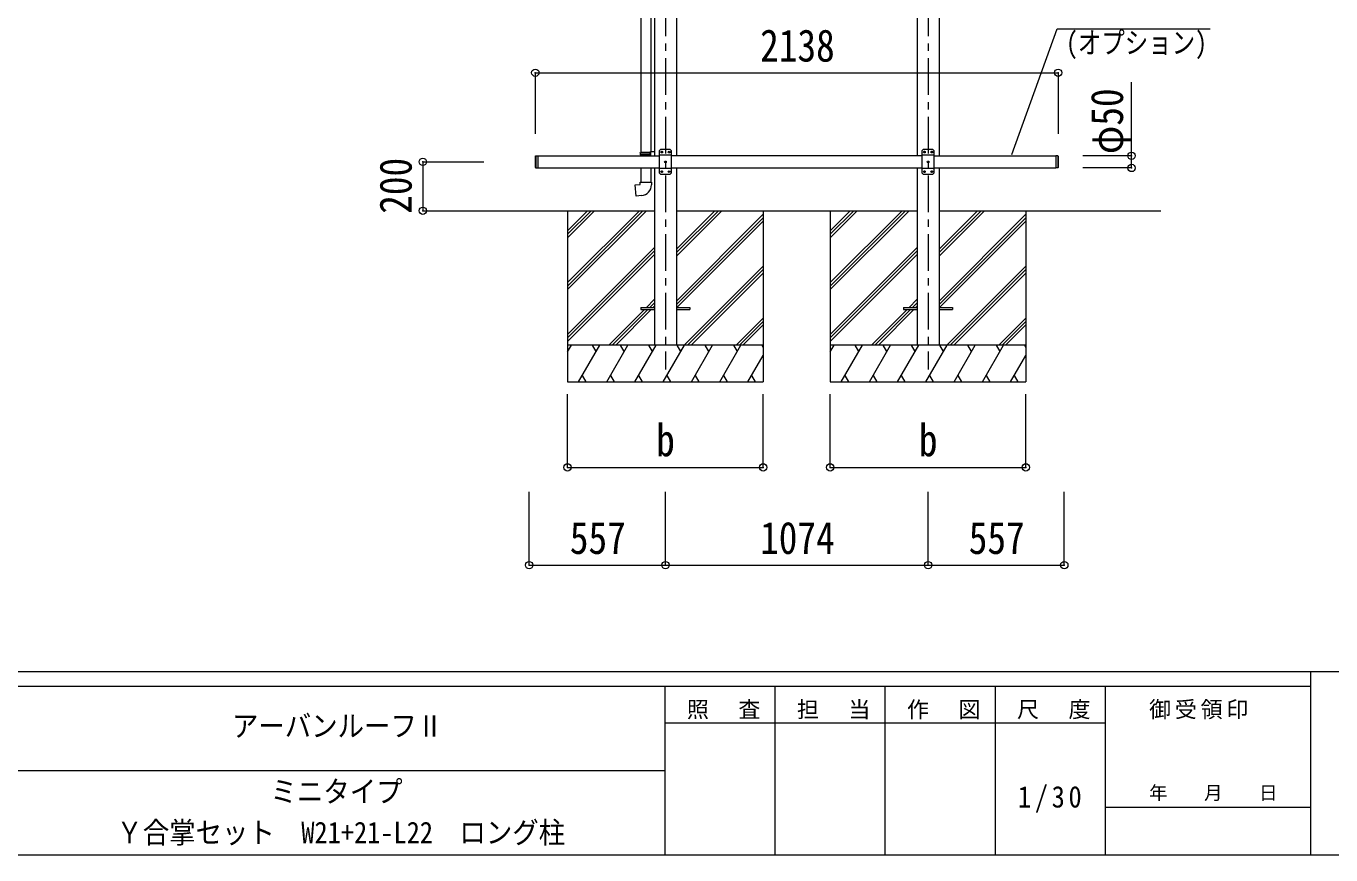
# Model space of a CAD drawing. Units: millimetres at full size, sheet at 1:30. Extents: x -8432 to 8432, y -5820 to 5820.
# Drawn here: x 89 to 5425, y -5820 to -2429 of the extents above; entities that cross this region are included whole.
import ezdxf
from ezdxf.enums import TextEntityAlignment as Align

# ---------------------------------------------------------------- set-up
doc = ezdxf.new("R2010")
doc.units = ezdxf.units.MM
doc.header["$LTSCALE"] = 30
doc.header["$PDMODE"] = 32
doc.header["$PDSIZE"] = 30
doc.linetypes.add('CHAIN1', pattern=[8, 5, -1, 1, -1])
for name, color, linetype, lineweight in [('0-0_0', 7, 'Continuous', 9), ('0-1_本体', 5, 'CHAIN1', 9), ('0-3_ELV2', 4, 'Continuous', 9), ('0-6_OTH_LINE', 6, 'Continuous', 9), ('0-7_SHAPE', 7, 'Continuous', 9), ('0-9_OUTLINE', 7, 'Continuous', 9), ('F-0_240', 7, 'Continuous', 9)]:
    doc.layers.add(name, color=color, linetype=linetype, lineweight=lineweight)
doc.styles.add('ＭＳ ゴシック', font='')
doc.styles.get('ＭＳ ゴシック').set_extended_font_data('MS Gothic')

msp = doc.modelspace()

# ---------------------------------------------------------------- linework, layer by layer
at = {"layer": '0-0_0'}
for p, q in [((1752.57, -3184.12), (2658.61, -3184.12)), ((2303.41, -3184.12), (2303.41, -3884.12)), ((2303.41, -3478.29), (2597.59, -3184.12)), ((2303.41, -3492.43), (2611.73, -3184.12)), ((2303.41, -3506.58), (2625.87, -3184.12)), ((2303.41, -3294.45), (2413.74, -3184.12)), ((2303.41, -3280.3), (2399.6, -3184.12)), ((2303.41, -3266.16), (2385.45, -3184.12)), ((2748.61, -3369.75), (2934.24, -3184.12)), ((2748.61, -3355.6), (2920.1, -3184.12)), ((2748.61, -3341.46), (2905.95, -3184.12)), ((2748.61, -3184.12), (3732.61, -3184.12)), ((2748.61, -3553.59), (3103.41, -3198.8)), ((3103.41, -3184.12), (3103.41, -3884.12)), ((3377.41, -3184.12), (3377.41, -3884.12)), ((3377.41, -3478.29), (3671.59, -3184.12)), ((3377.41, -3492.43), (3685.73, -3184.12)), ((3377.41, -3506.58), (3699.87, -3184.12)), ((3377.41, -3294.45), (3487.74, -3184.12)), ((3377.41, -3280.3), (3473.6, -3184.12)), ((3377.41, -3266.16), (3459.45, -3184.12)), ((3822.61, -3369.75), (4008.24, -3184.12)), ((3822.61, -3355.6), (3994.1, -3184.12)), ((3822.61, -3341.46), (3979.95, -3184.12)), ((3822.61, -3184.12), (4728.64, -3184.12)), ((3822.61, -3553.59), (4177.41, -3198.8)), ((4177.41, -3184.12), (4177.41, -3884.12)), ((2748.61, -3567.73), (3103.41, -3212.94)), ((2750.87, -3579.62), (3103.41, -3227.08)), ((3822.61, -3567.73), (4177.41, -3212.94)), ((3824.87, -3579.62), (4177.41, -3227.08)), ((2303.41, -3690.42), (2658.21, -3335.63)), ((2303.41, -3704.57), (2658.21, -3349.77)), ((3377.41, -3690.42), (3732.21, -3335.63)), ((3377.41, -3704.57), (3732.21, -3349.77)), ((2303.41, -3718.71), (2658.21, -3363.91)), ((2780.22, -3734.12), (3103.41, -3410.93)), ((3377.41, -3718.71), (3732.21, -3363.91)), ((3854.22, -3734.12), (4177.41, -3410.93)), ((2794.36, -3734.12), (3103.41, -3425.07)), ((2808.5, -3734.12), (3103.41, -3439.21)), ((3868.36, -3734.12), (4177.41, -3425.07)), ((3882.5, -3734.12), (4177.41, -3439.21)), ((2626.35, -3579.62), (2658.21, -3547.76)), ((2640.49, -3579.62), (2658.21, -3561.9)), ((3700.35, -3579.62), (3732.21, -3547.76)), ((3714.49, -3579.62), (3732.21, -3561.9)), ((2471.85, -3734.12), (2617.35, -3588.62)), ((2485.99, -3734.12), (2631.49, -3588.62)), ((2500.13, -3734.12), (2645.63, -3588.62)), ((2654.63, -3579.62), (2658.21, -3576.04)), ((2992.35, -3734.12), (3103.41, -3623.06)), ((3545.85, -3734.12), (3691.35, -3588.62)), ((3559.99, -3734.12), (3705.49, -3588.62)), ((3574.13, -3734.12), (3719.63, -3588.62)), ((3728.63, -3579.62), (3732.21, -3576.04)), ((4066.35, -3734.12), (4177.41, -3623.06)), ((3006.49, -3734.12), (3103.41, -3637.2)), ((3020.63, -3734.12), (3103.41, -3651.34)), ((4080.49, -3734.12), (4177.41, -3637.2)), ((4094.63, -3734.12), (4177.41, -3651.34)), ((3103.41, -3734.12), (2303.41, -3734.12)), ((2303.41, -3761.62), (2319.29, -3734.12)), ((2348.15, -3884.12), (2434.76, -3734.12)), ((2419.76, -3760.1), (2404.76, -3734.11)), ((2463.62, -3884.11), (2550.23, -3734.12)), ((2535.23, -3760.1), (2520.22, -3734.12)), ((2579.09, -3884.12), (2665.7, -3734.12)), ((2650.7, -3760.1), (2635.69, -3734.12)), ((2694.56, -3884.12), (2781.17, -3734.12)), ((2766.17, -3760.1), (2751.16, -3734.11)), ((2810.03, -3884.12), (2896.64, -3734.12)), ((2881.64, -3760.1), (2866.64, -3734.12)), ((2925.5, -3884.12), (3012.11, -3734.12)), ((2982.11, -3734.12), (2997.11, -3760.1)), ((3097.58, -3734.12), (3103.41, -3744.22)), ((4177.41, -3734.12), (3377.41, -3734.12)), ((3377.41, -3761.62), (3393.29, -3734.12)), ((3422.15, -3884.12), (3508.76, -3734.12)), ((3493.76, -3760.1), (3478.76, -3734.11)), ((3537.62, -3884.11), (3624.23, -3734.12)), ((3609.23, -3760.1), (3594.22, -3734.12)), ((3653.09, -3884.12), (3739.7, -3734.12)), ((3724.7, -3760.1), (3709.69, -3734.12)), ((3768.56, -3884.12), (3855.17, -3734.12)), ((3840.17, -3760.1), (3825.16, -3734.11)), ((3884.03, -3884.12), (3970.64, -3734.12)), ((3955.64, -3760.1), (3940.64, -3734.12)), ((3999.5, -3884.12), (4086.11, -3734.12)), ((4056.11, -3734.12), (4071.11, -3760.1)), ((4171.58, -3734.12), (4177.41, -3744.22)), ((3040.97, -3884.12), (3103.41, -3775.98)), ((4114.97, -3884.12), (4177.41, -3775.98)), ((2303.41, -3884.12), (3103.41, -3884.12)), ((2363.15, -3858.14), (2378.15, -3884.12)), ((2478.62, -3858.14), (2493.62, -3884.11)), ((2594.09, -3858.13), (2609.09, -3884.12)), ((2709.56, -3858.14), (2724.56, -3884.12)), ((2825.03, -3858.14), (2840.03, -3884.12)), ((2940.5, -3858.14), (2955.5, -3884.12)), ((3055.97, -3858.14), (3070.97, -3884.12)), ((3377.41, -3884.12), (4177.41, -3884.12)), ((3437.15, -3858.14), (3452.15, -3884.12)), ((3552.62, -3858.14), (3567.62, -3884.11)), ((3668.09, -3858.13), (3683.09, -3884.12)), ((3783.56, -3858.14), (3798.56, -3884.12)), ((3899.03, -3858.14), (3914.03, -3884.12)), ((4014.5, -3858.14), (4029.5, -3884.12)), ((4129.97, -3858.14), (4144.97, -3884.12))]:
    msp.add_line(p, q, dxfattribs=at)
at = {"layer": '0-1_本体'}
for p, q in [((2703.61, -159.71), (2703.61, -3834.12)), ((3777.61, -159.71), (3777.61, -3834.12))]:
    msp.add_line(p, q, dxfattribs=at)
at = {"layer": '0-3_ELV2'}
for p, q in [((2658.41, -555.12), (2658.41, -2959.12)), ((2748.81, -555.12), (2748.81, -2959.12)), ((3732.41, -555.12), (3732.41, -2959.12)), ((3822.81, -555.12), (3822.81, -2959.12)), ((2683.61, -2934.12), (2678.61, -2939.12)), ((2723.61, -2934.12), (2683.61, -2934.12)), ((2723.61, -2934.12), (2728.61, -2939.12)), ((3757.61, -2934.12), (3752.61, -2939.12)), ((3797.61, -2934.12), (3757.61, -2934.12)), ((3797.61, -2934.12), (3802.61, -2939.12)), ((2171.61, -2961.12), (2171.61, -3007.12)), ((2173.61, -2959.12), (2173.61, -3009.12)), ((2181.61, -2959.12), (2181.61, -3009.12)), ((2181.61, -2959.12), (2678.61, -2959.12)), ((2678.61, -2939.12), (2678.61, -3029.12)), ((2728.61, -2956.82), (2678.61, -2956.82)), ((2687.35, -2943.7), (2686.51, -2943.7)), ((2689.87, -2944.54), (2690.71, -2944.54)), ((2702.35, -2983.7), (2701.51, -2983.7)), ((2704.87, -2984.54), (2705.71, -2984.54)), ((2717.35, -2943.7), (2716.51, -2943.7)), ((2719.87, -2944.54), (2720.71, -2944.54)), ((2728.61, -3029.12), (2728.61, -2939.12)), ((3752.61, -2959.12), (2728.61, -2959.12)), ((3752.61, -2939.12), (3752.61, -3029.12)), ((3802.61, -2956.82), (3752.61, -2956.82)), ((3761.35, -2943.7), (3760.51, -2943.7)), ((3763.87, -2944.54), (3764.71, -2944.54)), ((3776.35, -2983.7), (3775.51, -2983.7)), ((3778.87, -2984.54), (3779.71, -2984.54)), ((3791.35, -2943.7), (3790.51, -2943.7)), ((3793.87, -2944.54), (3794.71, -2944.54)), ((3802.61, -3029.12), (3802.61, -2939.12)), ((3802.61, -2959.12), (4299.61, -2959.12)), ((4299.61, -2959.12), (4299.61, -3009.12)), ((4307.61, -2959.12), (4299.61, -2959.12)), ((4307.61, -2959.12), (4307.61, -3009.12)), ((4309.61, -2961.12), (4307.61, -2959.12)), ((4309.61, -2961.12), (4309.61, -3007.12)), ((2171.61, -3007.12), (2173.61, -3009.12)), ((2173.61, -3009.12), (2181.61, -3009.12)), ((2181.61, -3009.12), (2678.61, -3009.12)), ((2658.61, -3009.12), (2658.61, -3734.12)), ((2728.61, -3011.42), (2678.61, -3011.42)), ((2683.61, -3034.12), (2678.61, -3029.12)), ((2683.61, -3034.12), (2723.61, -3034.12)), ((2687.35, -3023.7), (2686.51, -3023.7)), ((2689.87, -3024.54), (2690.71, -3024.54)), ((2717.35, -3023.7), (2716.51, -3023.7)), ((2719.87, -3024.54), (2720.71, -3024.54)), ((2723.61, -3034.12), (2728.61, -3029.12)), ((2728.61, -3009.12), (3752.61, -3009.12)), ((2748.61, -3009.12), (2748.61, -3734.12)), ((3732.61, -3009.12), (3732.61, -3734.12)), ((3802.61, -3011.42), (3752.61, -3011.42)), ((3757.61, -3034.12), (3752.61, -3029.12)), ((3757.61, -3034.12), (3797.61, -3034.12)), ((3761.35, -3023.7), (3760.51, -3023.7)), ((3763.87, -3024.54), (3764.71, -3024.54)), ((3791.35, -3023.7), (3790.51, -3023.7)), ((3793.87, -3024.54), (3794.71, -3024.54)), ((3797.61, -3034.12), (3802.61, -3029.12)), ((3802.61, -3009.12), (4299.61, -3009.12)), ((3822.61, -3009.12), (3822.61, -3734.12)), ((4307.61, -3009.12), (4299.61, -3009.12)), ((4309.61, -3007.12), (4307.61, -3009.12)), ((2603.41, -3579.62), (2603.41, -3588.62)), ((2603.41, -3579.62), (2658.21, -3579.62)), ((2603.41, -3588.62), (2658.21, -3588.62)), ((2748.61, -3579.62), (2803.41, -3579.62)), ((2748.61, -3588.62), (2803.41, -3588.62)), ((2803.41, -3579.62), (2803.41, -3588.62)), ((3677.41, -3579.62), (3677.41, -3588.62)), ((3677.41, -3579.62), (3732.21, -3579.62)), ((3677.41, -3588.62), (3732.21, -3588.62)), ((3822.61, -3579.62), (3877.41, -3579.62)), ((3822.61, -3588.62), (3877.41, -3588.62)), ((3877.41, -3579.62), (3877.41, -3588.62))]:
    msp.add_line(p, q, dxfattribs=at)
for points in [[(2171.61, -2961.12), (2173.61, -2959.12), (2181.61, -2959.12)], [(2686.51, -2943.7), (2686.51, -2944.54), (2687.35, -2944.54)], [(2689.03, -2942.86), (2689.03, -2942.02), (2688.19, -2942.02), (2688.19, -2942.86)], [(2688.19, -2945.38), (2688.19, -2946.22), (2689.03, -2946.22), (2689.03, -2945.38)], [(2690.71, -2944.54), (2690.71, -2943.7), (2689.87, -2943.7)], [(2701.51, -2983.7), (2701.51, -2984.54), (2702.35, -2984.54)], [(2704.03, -2982.86), (2704.03, -2982.02), (2703.19, -2982.02), (2703.19, -2982.86)], [(2703.19, -2985.38), (2703.19, -2986.22), (2704.03, -2986.22), (2704.03, -2985.38)], [(2705.71, -2984.54), (2705.71, -2983.7), (2704.87, -2983.7)], [(2716.51, -2943.7), (2716.51, -2944.54), (2717.35, -2944.54)], [(2719.03, -2942.86), (2719.03, -2942.02), (2718.19, -2942.02), (2718.19, -2942.86)], [(2718.19, -2945.38), (2718.19, -2946.22), (2719.03, -2946.22), (2719.03, -2945.38)], [(2720.71, -2944.54), (2720.71, -2943.7), (2719.87, -2943.7)], [(3760.51, -2943.7), (3760.51, -2944.54), (3761.35, -2944.54)], [(3763.03, -2942.86), (3763.03, -2942.02), (3762.19, -2942.02), (3762.19, -2942.86)], [(3762.19, -2945.38), (3762.19, -2946.22), (3763.03, -2946.22), (3763.03, -2945.38)], [(3764.71, -2944.54), (3764.71, -2943.7), (3763.87, -2943.7)], [(3775.51, -2983.7), (3775.51, -2984.54), (3776.35, -2984.54)], [(3778.03, -2982.86), (3778.03, -2982.02), (3777.19, -2982.02), (3777.19, -2982.86)], [(3777.19, -2985.38), (3777.19, -2986.22), (3778.03, -2986.22), (3778.03, -2985.38)], [(3779.71, -2984.54), (3779.71, -2983.7), (3778.87, -2983.7)], [(3790.51, -2943.7), (3790.51, -2944.54), (3791.35, -2944.54)], [(3793.03, -2942.86), (3793.03, -2942.02), (3792.19, -2942.02), (3792.19, -2942.86)], [(3792.19, -2945.38), (3792.19, -2946.22), (3793.03, -2946.22), (3793.03, -2945.38)], [(3794.71, -2944.54), (3794.71, -2943.7), (3793.87, -2943.7)], [(2686.51, -3023.7), (2686.51, -3024.54), (2687.35, -3024.54)], [(2689.03, -3022.86), (2689.03, -3022.02), (2688.19, -3022.02), (2688.19, -3022.86)], [(2688.19, -3025.38), (2688.19, -3026.22), (2689.03, -3026.22), (2689.03, -3025.38)], [(2690.71, -3024.54), (2690.71, -3023.7), (2689.87, -3023.7)], [(2716.51, -3023.7), (2716.51, -3024.54), (2717.35, -3024.54)], [(2719.03, -3022.86), (2719.03, -3022.02), (2718.19, -3022.02), (2718.19, -3022.86)], [(2718.19, -3025.38), (2718.19, -3026.22), (2719.03, -3026.22), (2719.03, -3025.38)], [(2720.71, -3024.54), (2720.71, -3023.7), (2719.87, -3023.7)], [(3760.51, -3023.7), (3760.51, -3024.54), (3761.35, -3024.54)], [(3763.03, -3022.86), (3763.03, -3022.02), (3762.19, -3022.02), (3762.19, -3022.86)], [(3762.19, -3025.38), (3762.19, -3026.22), (3763.03, -3026.22), (3763.03, -3025.38)], [(3764.71, -3024.54), (3764.71, -3023.7), (3763.87, -3023.7)], [(3790.51, -3023.7), (3790.51, -3024.54), (3791.35, -3024.54)], [(3793.03, -3022.86), (3793.03, -3022.02), (3792.19, -3022.02), (3792.19, -3022.86)], [(3792.19, -3025.38), (3792.19, -3026.22), (3793.03, -3026.22), (3793.03, -3025.38)], [(3794.71, -3024.54), (3794.71, -3023.7), (3793.87, -3023.7)]]:
    msp.add_lwpolyline(points, dxfattribs=at)
for centre in [(2688.61, -2944.12), (2703.61, -2984.12), (2718.61, -2944.12), (3762.61, -2944.12), (3777.61, -2984.12), (3792.61, -2944.12), (2688.61, -3024.12), (2718.61, -3024.12), (3762.61, -3024.12), (3792.61, -3024.12)]:
    msp.add_circle(centre, 3.5, dxfattribs=at)
for centre, start, end in [((2687.35, -2942.86), 270, 0), ((2687.35, -2945.38), 0, 90), ((2689.87, -2942.86), 180, 270), ((2689.87, -2945.38), 90, 180), ((2702.35, -2982.86), 270, 0), ((2702.35, -2985.38), 0, 90), ((2704.87, -2982.86), 180, 270), ((2704.87, -2985.38), 90, 180), ((2717.35, -2942.86), 270, 0), ((2717.35, -2945.38), 0, 90), ((2719.87, -2942.86), 180, 270), ((2719.87, -2945.38), 90, 180), ((3761.35, -2942.86), 270, 0), ((3761.35, -2945.38), 0, 90), ((3763.87, -2942.86), 180, 270), ((3763.87, -2945.38), 90, 180), ((3776.35, -2982.86), 270, 0), ((3776.35, -2985.38), 0, 90), ((3778.87, -2982.86), 180, 270), ((3778.87, -2985.38), 90, 180), ((3791.35, -2942.86), 270, 0), ((3791.35, -2945.38), 0, 90), ((3793.87, -2942.86), 180, 270), ((3793.87, -2945.38), 90, 180), ((2687.35, -3022.86), 270, 0), ((2687.35, -3025.38), 0, 90), ((2689.87, -3022.86), 180, 270), ((2689.87, -3025.38), 90, 180), ((2717.35, -3022.86), 270, 0), ((2717.35, -3025.38), 0, 90), ((2719.87, -3022.86), 180, 270), ((2719.87, -3025.38), 90, 180), ((3761.35, -3022.86), 270, 0), ((3761.35, -3025.38), 0, 90), ((3763.87, -3022.86), 180, 270), ((3763.87, -3025.38), 90, 180), ((3791.35, -3022.86), 270, 0), ((3791.35, -3025.38), 0, 90), ((3793.87, -3022.86), 180, 270), ((3793.87, -3025.38), 90, 180)]:
    msp.add_arc(centre, 0.84, start, end, dxfattribs=at)
at = {"layer": '0-6_OTH_LINE'}
for p, q in [((2171.61, -2619.37), (2171.61, -2869.37)), ((2171.61, -2619.37), (4309.61, -2619.37)), ((4309.61, -2619.37), (4309.61, -2869.37)), ((4609.61, -2959.12), (4609.61, -2657.53)), ((1711.61, -2984.12), (1961.61, -2984.12)), ((1711.61, -2984.12), (1711.61, -3184.12)), ((4609.61, -2959.12), (4409.61, -2959.12)), ((4609.61, -3009.12), (4609.61, -2959.12)), ((4609.61, -3009.12), (4409.61, -3009.12)), ((1711.61, -3184.12), (1961.61, -3184.12)), ((2303.41, -4234.06), (2303.41, -3935.06)), ((3103.41, -4234.06), (3103.41, -3935.06)), ((3377.41, -4234.06), (3377.41, -3935.06)), ((4177.41, -4234.06), (4177.41, -3935.06)), ((2303.41, -4234.06), (3103.41, -4234.06)), ((3377.41, -4234.06), (4177.41, -4234.06)), ((2146.61, -4634.06), (2146.61, -4334.06)), ((2703.61, -4634.06), (2703.61, -4334.06)), ((3777.61, -4634.06), (3777.61, -4334.06)), ((4334.61, -4634.06), (4334.61, -4334.06)), ((2146.61, -4634.06), (2703.61, -4634.06)), ((2703.61, -4634.06), (3777.61, -4634.06)), ((3777.61, -4634.06), (4334.61, -4634.06))]:
    msp.add_line(p, q, dxfattribs=at)
for p in [(2171.61, -2619.37), (4309.61, -2619.37), (1711.61, -2984.12), (4609.61, -2959.12), (4609.61, -3009.12), (1711.61, -3184.12), (2303.41, -4234.06), (3103.41, -4234.06), (3377.41, -4234.06), (4177.41, -4234.06), (2146.61, -4634.06), (2703.61, -4634.06), (3777.61, -4634.06), (4334.61, -4634.06)]:
    msp.add_point(p, dxfattribs=at)
at = {"layer": '0-7_SHAPE', "color": 6}
msp.add_lwpolyline([(4119.31, -2954.06), (4305.96, -2439.73), (4931.55, -2439.73)], dxfattribs=at)
at = {"layer": '0-9_OUTLINE'}
for p, q in [((2602.41, -1886.06), (2602.41, -2944.56)), ((2644.41, -1888.62), (2644.41, -2942)), ((2600.41, -2946.56), (2601.41, -2944.56)), ((2600.41, -2946.56), (2644.41, -2946.56)), ((2600.41, -2946.56), (2600.41, -2954.56)), ((2600.41, -2954.56), (2644.41, -2954.56)), ((2600.41, -2954.56), (2601.41, -2956.56)), ((2601.41, -2944.56), (2644.41, -2944.56)), ((2601.41, -2956.56), (2644.41, -2956.56)), ((2602.41, -2956.56), (2602.41, -2959.12)), ((2639.93, -2946.56), (2639.5, -2944.56)), ((2642.41, -2942.06), (2658.41, -2941.59)), ((2642.41, -2944.06), (2642.41, -2942.06)), ((2642.41, -2944.06), (2644.41, -2944.06)), ((2642.41, -2959.06), (2642.41, -2957.06)), ((2642.41, -2959.06), (2644.41, -2959.12)), ((2658.41, -2941.59), (2658.41, -2959.12)), ((2602.41, -3009.12), (2602.41, -3066.56)), ((2644.41, -3009.12), (2644.41, -3066.56)), ((2600.41, -3066.56), (2646.41, -3066.56)), ((2600.41, -3076.56), (2600.41, -3066.56)), ((2646.41, -3066.56), (2646.41, -3077.48))]:
    msp.add_line(p, q, dxfattribs=at)
for points in [[(2639.93, -2946.56), (2639.93, -2954.56), (2639.5, -2956.56)], [(2642.41, -2957.06), (2644.41, -2957.06), (2644.41, -2944.06)], [(2605.33, -3122.3), (2584.49, -3124.13), (2580.48, -3078.3), (2600.41, -3076.56)]]:
    msp.add_lwpolyline(points, dxfattribs=at)
msp.add_arc((2601.41, -3077.48), 45, 275, 0, dxfattribs=at)
at = {"layer": 'F-0_240', "color": 5}
for p, q in [((-8432.06, -5070), (8007.94, -5070)), ((5341.19, -5070), (5341.19, -5820)), ((-8432.06, -5130), (5341.19, -5130)), ((2701.18, -5130), (2701.18, -5820)), ((3151.18, -5130), (3151.18, -5820)), ((3601.18, -5130), (3601.18, -5820)), ((4051.18, -5130), (4051.18, -5820)), ((4501.18, -5130), (4501.18, -5820)), ((2701.18, -5280), (4501.18, -5280)), ((-3448.82, -5475), (2701.18, -5475)), ((4501.18, -5625), (5341.19, -5625)), ((-8432.06, -5820), (8007.94, -5820))]:
    msp.add_line(p, q, dxfattribs=at)

# ---------------------------------------------------------------- texts
at = {"layer": '0-6_OTH_LINE', "color": 7, "style": 'ＭＳ ゴシック', "width": 0.85}
for s, p in [('2138', (3090.61, -2613.37)), ('b', (2665.91, -4228.06)), ('b', (3739.91, -4228.06)), ('557', (2312.61, -4628.06)), ('1074', (3090.61, -4628.06)), ('557', (3943.61, -4628.06))]:
    msp.add_text(s, height=132, dxfattribs=at).set_placement(p, align=Align.BOTTOM_LEFT)
for s, p in [('φ50', (4614.27, -2952.18)), ('200', (1705.61, -3196.62))]:
    msp.add_text(s, height=132, rotation=90, dxfattribs=at).set_placement(p, align=Align.BOTTOM_LEFT)
at = {"layer": '0-7_SHAPE', "style": 'ＭＳ ゴシック', "width": 0.8}
msp.add_text('(オプション)', height=87.98, dxfattribs=at).set_placement((4341.72, -2566.92), align=Align.BOTTOM_LEFT)
at = {"layer": 'F-0_240', "style": 'ＭＳ ゴシック', "width": 0.9}
for s, p in [('アーバンルーフⅡ', (931.18, -5362.5)), ('ミニタイプ', (1088.68, -5630.88)), ('Ｙ合掌セット\u3000W21+21-L22\u3000ロング柱', (458.68, -5798.5))]:
    msp.add_text(s, height=87.98, dxfattribs=at).set_placement(p, align=Align.BOTTOM_LEFT)
at = {"layer": 'F-0_240', "style": 'ＭＳ ゴシック'}
msp.add_text('年\u3000\u3000月\u3000\u3000日', height=54.99, dxfattribs=at).set_placement((4681.19, -5610), align=Align.BOTTOM_LEFT)
at = {"layer": 'F-0_240', "attachment_point": 7, "style": 'ＭＳ ゴシック'}
for s, insert, char_height in [('\\T1.17;照\u3000査', (2791.19, -5265), 65.98), ('\\T1.17;担\u3000当', (3241.19, -5265), 65.98), ('\\T1.17;作\u3000図', (3691.18, -5265), 65.98), ('\\T1.17;尺\u3000度', (4141.19, -5265), 65.98), ('\\T1.17;御受領印', (4681.18, -5265), 65.98), ('\\T1.28;\\W0.9;1/30', (4144.93, -5647.5), 87.98)]:
    msp.add_mtext(s, dxfattribs=dict(at, insert=insert, char_height=char_height))

doc.saveas('drawing.dxf')
